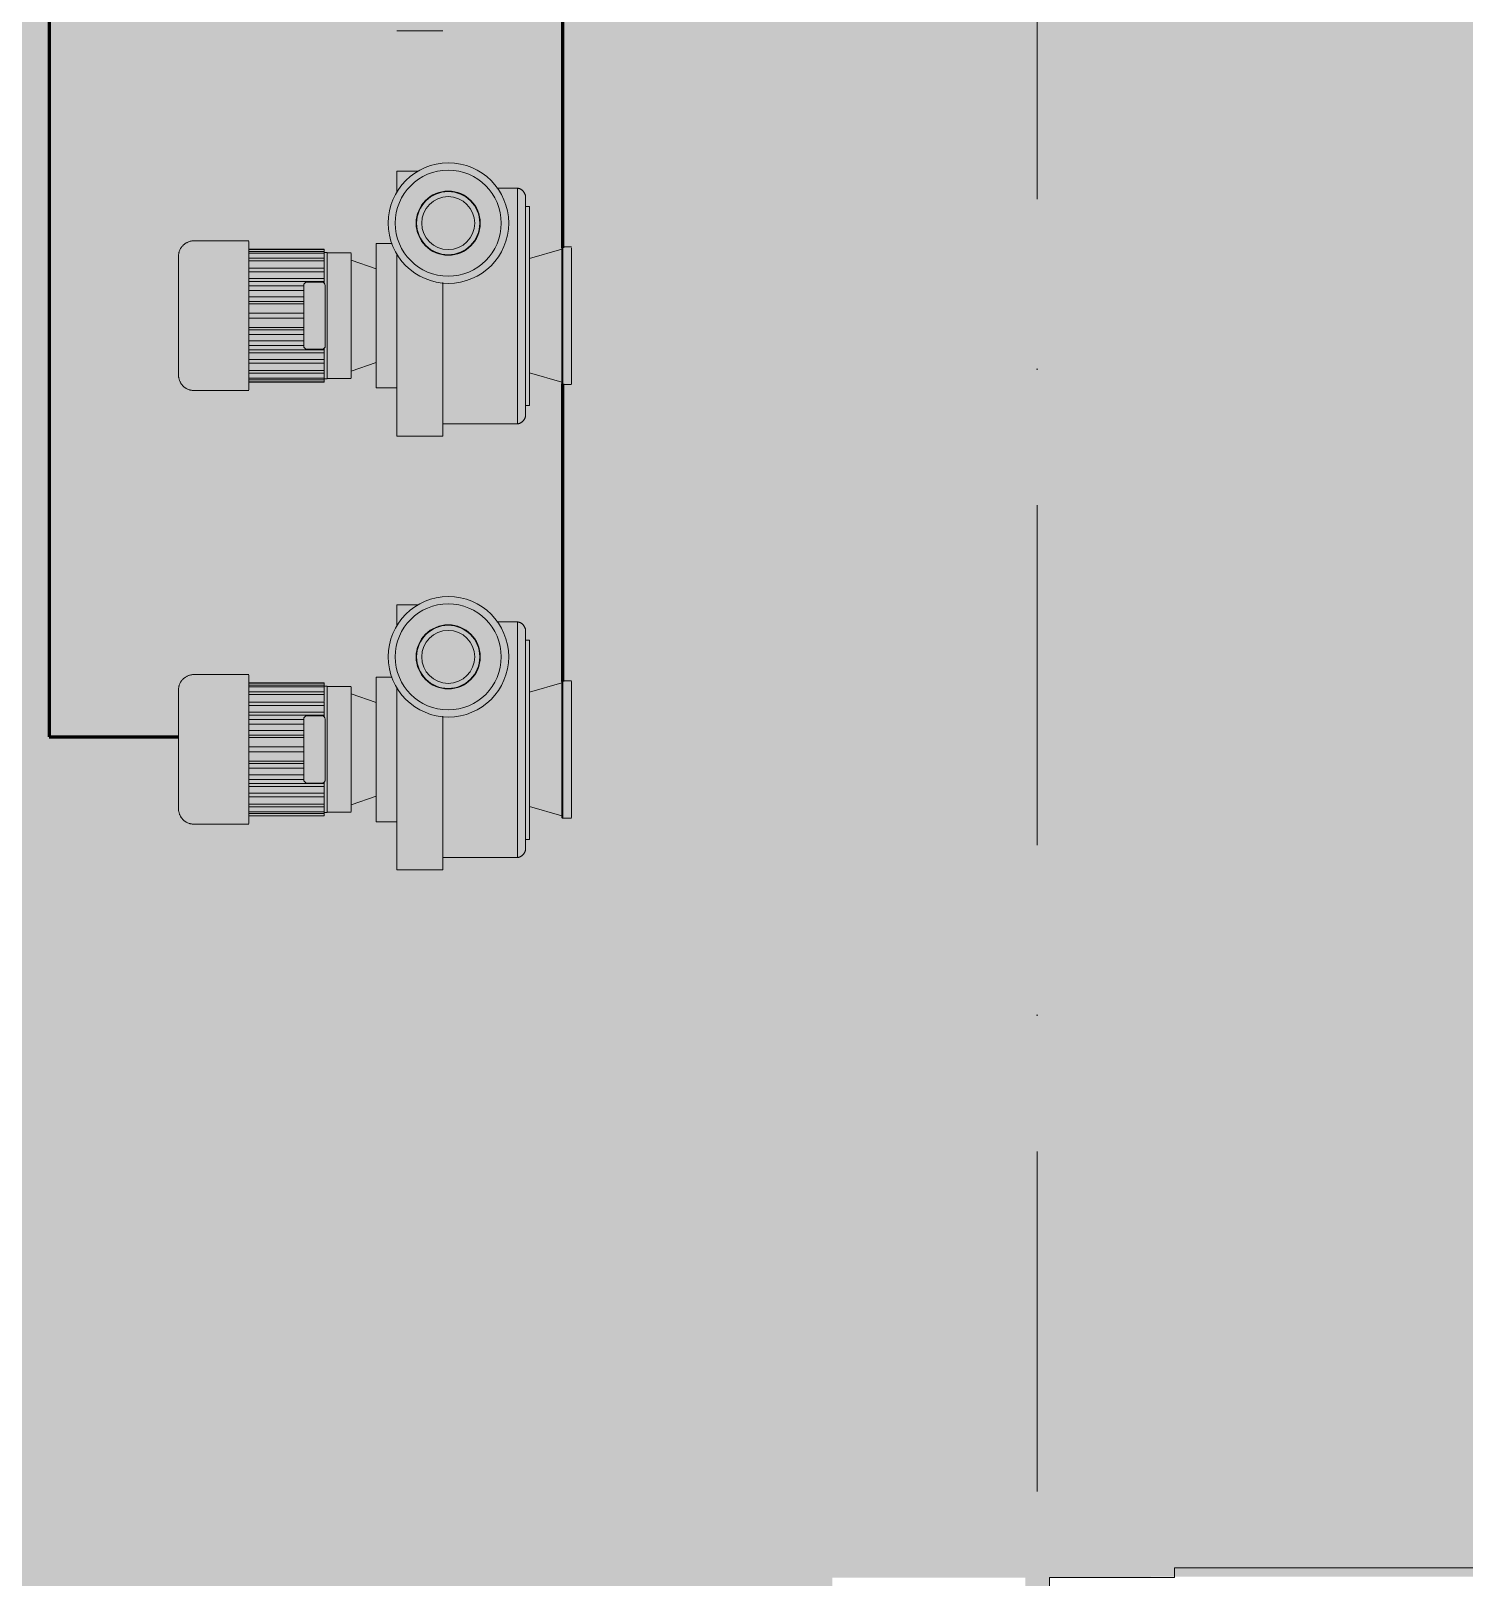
# Model space of a CAD drawing. Header units: millimetres. Extents: x -34838 to 729576, y -214038 to 121482.
# Drawn here: x 546354 to 549327, y -91537 to -88328 of the extents above; entities that cross this region are included whole.
import ezdxf
from ezdxf.enums import TextEntityAlignment as Align

# ---------------------------------------------------------------- set-up
doc = ezdxf.new("R2010")
doc.units = ezdxf.units.MM
doc.header["$MEASUREMENT"] = 0
doc.linetypes.add('Штрихпунктирная', pattern=[1340.555525, 705.555534, -352.777767, 0, -282.222223])
doc.layers.add('0_Ном._пера__202', color=7, linetype='Continuous', lineweight=13, true_color=0xe89b00)
for name, color, linetype in [('А _ ОСІ КООРДИНАЦІЙНІ.3D', 7, 'Continuous'), ('АБ _ 0 _ СТІНИ _ ЗОВНІШНІ .3D', 7, 'Continuous'), ('АП _ ТЕП _ ЗОНИ ПРИМІЩЕНЬ .3D', 7, 'Continuous')]:
    doc.layers.add(name, color=color, linetype=linetype)
for name, color, linetype, lineweight in [('А _ ОСІ КООРДИНАЦІЙНІ.3D_Ном._пера__105', 7, 'Continuous', 13), ('А _ ОСІ КООРДИНАЦІЙНІ.3D_Ном._пера__25', 7, 'Continuous', 0), ('АБ _ 0 _ СТІНИ _ ЗОВНІШНІ .3D_Ном._пера__27', 7, 'Continuous', 35), ('АБ _ 0 _ СТІНИ _ ЗОВНІШНІ .3D_Ном._пера__87', 7, 'Continuous', 13), ('АП _ 0 _ ОБЛАДНАННЯ (НИЖНЄ).3D_Ном._пера__12', 7, 'Continuous', 60), ('АП _ 0 _ ОБЛАДНАННЯ (НИЖНЄ).3D_Ном._пера__142', 7, 'Continuous', 13)]:
    doc.layers.add(name, color=color, linetype=linetype, lineweight=lineweight)
doc.styles.add('СГЕНЕРИР_СТИЛЬ_1', font='Arial.ttf')

# ---------------------------------------------------------------- blocks, each defined once
blk = doc.blocks.new('Стена_71_1', base_point=(548806.8, -91597.7))
at = {"layer": 'АБ _ 0 _ СТІНИ _ ЗОВНІШНІ .3D_Ном._пера__87', "color": 7, "linetype": 'Continuous', "lineweight": 13, "flags": 128}
blk.add_lwpolyline([(572843.8, -91517.7), (548726.8, -91517.7)], dxfattribs=at)
blk = doc.blocks.new('Стена_79_1', base_point=(548806.8, -93977.7))
at = {"layer": 'АБ _ 0 _ СТІНИ _ ЗОВНІШНІ .3D', "linetype": 'Continuous', "lineweight": 0, "true_color": 0x000000}
h = blk.add_hatch(dxfattribs=at)
h.set_pattern_fill('М___ЦЕГЛА_ОБЛИЧКУВАЛЬНА__3B', color=18, style=0, pattern_type=2)
h.set_pattern_definition([(45, (518441.8, -97737.7), (-707.107, 707.107), []), (45, (518300.3, -97596.3), (-707.107, 707.107), [])])
h.paths.add_polyline_path([(548866.8, -91937.7), (548746.8, -91937.7), (548746.8, -93917.7), (548866.8, -93917.7)])
at = {"layer": 'АБ _ 0 _ СТІНИ _ ЗОВНІШНІ .3D_Ном._пера__27', "color": 7, "linetype": 'Continuous', "lineweight": 35}
for p, q in [((548746.8, -91937.7), (548746.8, -93897.7)), ((548866.8, -93917.7), (548866.8, -91937.7)), ((548746.8, -93917.7), (548746.8, -93897.7)), ((548866.8, -94037.7), (548866.8, -93917.7))]:
    blk.add_line(p, q, dxfattribs=at)
at = {"layer": 'АБ _ 0 _ СТІНИ _ ЗОВНІШНІ .3D_Ном._пера__87', "color": 7, "linetype": 'Continuous', "lineweight": 13, "flags": 128}
for points in [[(548726.8, -91517.7), (548726.8, -91537.7)], [(548886.8, -94037.7), (548886.8, -91677.7)], [(548726.8, -91937.7), (548726.8, -93897.7)]]:
    blk.add_lwpolyline(points, dxfattribs=at)
blk = doc.blocks.new('Стандартный Маркер Сетки')
at = {"layer": 'А _ ОСІ КООРДИНАЦІЙНІ.3D_Ном._пера__105', "color": 7, "linetype": 'Штрихпунктирная', "lineweight": 13}
blk.add_line((500, 0), (18399.2, 0), dxfattribs=at)
at = {"layer": 'А _ ОСІ КООРДИНАЦІЙНІ.3D_Ном._пера__25', "color": 7, "lineweight": 0, "style": 'СГЕНЕРИР_СТИЛЬ_1'}
blk.add_attdef('AC_MarkerText_1', text='', height=700, rotation=90, dxfattribs=at).set_placement((19899.2, 40), align=Align.MIDDLE_CENTER)

msp = doc.modelspace()

# ---------------------------------------------------------------- hatches: boundary and pattern name
at = {"layer": '0_Ном._пера__202', "linetype": 'Continuous', "lineweight": 0, "true_color": 0x3a2600}
h = msp.add_hatch(color=38, dxfattribs=at)
h.paths.add_polyline_path([(537345.8, -89145.7), (537345.8, -85887.7), (549367.8, -85887.7), (549367.8, -91535.7), (548746.8, -91535.7), (548466.8, -91537.7), (548466.8, -91937.7), (548746.8, -91937.7), (548746.8, -93917.7), (524541.8, -93917.7), (524541.8, -91939.1), (524641.8, -91937.7), (524641.8, -91537.7), (524541.8, -91535.7), (524541.8, -89145.7)])
h.paths.add_polyline_path([(548441.8, -93667.7), (548441.8, -93567.7), (540441.8, -93567.7), (540441.8, -89237.7), (546311.8, -89237.7), (546311.8, -86887.7), (546215.8, -86887.7), (546211.8, -86887.7), (546211.8, -89137.7), (540441.8, -89137.7), (540441.8, -88437.7), (539841.8, -88437.7), (539841.8, -88542.3), (538499.8, -88542.3), (538499.8, -86772.3), (538399.8, -86772.3), (538399.8, -88642.3), (539841.8, -88642.3), (539841.8, -88900), (539841.8, -89237.7), (540341.8, -89237.7), (540341.8, -93567.7), (528441.8, -93567.7), (528441.8, -93667.7)], flags=0)
h.paths.add_polyline_path([(530641.8, -91937.7), (530241.8, -91937.7), (530241.8, -91537.7), (530641.8, -91537.7)], flags=0)
h.paths.add_polyline_path([(536241.8, -91537.7), (536641.8, -91537.7), (536641.8, -91937.7), (536241.8, -91937.7)], flags=0)
h.paths.add_polyline_path([(542641.8, -91937.7), (542241.8, -91937.7), (542241.8, -91537.7), (542641.8, -91537.7)], flags=0)
h.paths.add_polyline_path([(548016.8, -91937.7), (548016.8, -91537.7), (548416.8, -91537.7), (548416.8, -91937.7)], flags=0)

# ---------------------------------------------------------------- linework, layer by layer
at = {"layer": 'АП _ 0 _ ОБЛАДНАННЯ (НИЖНЄ).3D_Ном._пера__12', "color": 7, "linetype": 'Continuous', "lineweight": 60}
for p, q in [((546391.9, -86834.2), (546391.9, -89793)), ((547457.1, -88778), (547457.1, -88219.2)), ((547457.1, -89678), (547457.1, -89060.2)), ((546391.9, -89793), (546660.1, -89793))]:
    msp.add_line(p, q, dxfattribs=at)
at = {"layer": 'АП _ 0 _ ОБЛАДНАННЯ (НИЖНЄ).3D_Ном._пера__142', "color": 7, "linetype": 'Continuous', "lineweight": 13}
for p, q in [((547113.1, -88328.2), (547208.6, -88328.2)), ((547157, -88619.2), (547113.1, -88619.2)), ((547113.1, -88661.8), (547113.1, -88619.2)), ((547363.3, -88654.5), (547320.6, -88654.5)), ((547363.3, -89143.7), (547363.3, -88654.5)), ((547388.2, -88692.3), (547380.2, -88692.3)), ((547388.2, -88692.3), (547388.2, -89105.8)), ((546805.9, -88763.8), (546692, -88763.8)), ((546805.9, -88765.4), (546805.9, -88919.1)), ((547103.4, -88769.1), (547070.1, -88769.1)), ((547070.1, -89069.1), (547070.1, -88769.1)), ((547475.1, -88776.5), (547457.1, -88776.5)), ((547457.1, -88919.1), (547457.1, -88778)), ((547475.1, -88778), (547475.1, -88919.1)), ((546962.1, -88780.8), (546805.9, -88780.8)), ((546962.1, -88781.5), (546805.9, -88781.5)), ((546962.1, -88786.1), (546805.9, -88786.1)), ((546962.1, -88789.2), (546805.9, -88789.2)), ((546962.1, -88799.7), (546805.9, -88799.7)), ((546962.1, -88805.1), (546805.9, -88805.1)), ((546962.1, -88780.8), (546962.1, -88781.2)), ((546962.1, -88781.2), (546962.1, -88781.5)), ((546962.1, -88781.5), (546962.1, -88786.1)), ((546962.1, -88786.1), (546962.1, -88787.7)), ((546962.1, -88787.7), (546962.1, -88789.2)), ((546968.5, -88787.8), (546962.1, -88787.8)), ((546962.1, -88789.2), (546962.1, -88796.8)), ((546962.1, -88799.7), (546962.1, -88795.8)), ((546962.1, -88799.7), (546962.1, -88802.4)), ((546962.1, -88802.4), (546962.1, -88805.1)), ((546962.1, -88805.1), (546962.1, -88811.9)), ((546962.1, -88819.9), (546962.1, -88810.9)), ((547018.2, -88788.6), (546968.5, -88788.6)), ((546968.5, -88919.1), (546968.5, -88789.2)), ((547018.2, -88919.1), (547018.2, -88790)), ((547070.1, -88821.9), (547018.2, -88803.9)), ((547113.1, -89169.2), (547113.1, -88790.6)), ((547455.1, -88781.3), (547388.2, -88800.6)), ((547455.1, -88919.1), (547455.1, -88782.7)), ((546962.1, -88820.8), (546805.9, -88820.8)), ((546962.1, -88828.1), (546805.9, -88828.1)), ((546962.1, -88841.8), (546805.9, -88841.8)), ((546962.1, -88820.8), (546962.1, -88824.5)), ((546962.1, -88824.5), (546962.1, -88828.1)), ((546962.1, -88828.1), (546962.1, -88833.7)), ((546962.1, -88848.1), (546962.1, -88832.8)), ((546962.1, -88848.1), (546805.9, -88848.1)), ((546920, -88856.9), (546805.9, -88856.9)), ((546919.8, -88866.5), (546805.9, -88866.5)), ((546919.8, -88856.4), (546919.8, -88981.7)), ((546957.3, -88849.2), (546927, -88849.2)), ((546962.1, -88848.1), (546962.1, -88851.2)), ((546964.5, -88981.7), (546964.5, -88856.4)), ((547208.6, -88850.4), (547208.6, -89169.2)), ((546919.8, -88879.9), (546805.9, -88879.9)), ((546919.8, -88889.6), (546805.9, -88889.6)), ((546919.8, -88894.5), (546805.9, -88894.5)), ((546919.8, -88914.1), (546805.9, -88914.1)), ((546805.9, -88919.1), (546805.9, -89072.8)), ((546805.9, -88924.1), (546919.8, -88924.1)), ((546968.5, -89049), (546968.5, -88919.1)), ((547018.2, -89048.2), (547018.2, -88919.1)), ((547455.1, -89055.5), (547455.1, -88919.1)), ((547457.1, -89060.2), (547457.1, -88919.1)), ((547475.1, -88919.1), (547475.1, -89060.2)), ((546919.8, -88943.6), (546805.9, -88943.6)), ((546919.8, -88948.6), (546805.9, -88948.6)), ((546919.8, -88958.3), (546805.9, -88958.3)), ((546919.8, -88971.6), (546805.9, -88971.6)), ((546919.8, -88981.3), (546805.9, -88981.3)), ((546962.1, -88990), (546805.9, -88990)), ((546962.1, -88996.4), (546805.9, -88996.4)), ((546926.8, -88988.9), (546957.3, -88988.9)), ((546962.1, -88986.1), (546962.1, -88990)), ((546962.1, -89005.4), (546962.1, -88990)), ((546962.1, -89004.5), (546962.1, -89010)), ((546962.1, -89010), (546805.9, -89010)), ((546962.1, -89017.3), (546805.9, -89017.3)), ((546962.1, -89033.1), (546805.9, -89033.1)), ((546962.1, -89010), (546962.1, -89013.7)), ((546962.1, -89013.7), (546962.1, -89017.3)), ((546962.1, -89027.3), (546962.1, -89018.3)), ((546962.1, -89026.2), (546962.1, -89033.1)), ((546962.1, -89033.1), (546962.1, -89035.8)), ((546962.1, -89035.8), (546962.1, -89038.5)), ((547018.2, -89034.3), (547070.1, -89016.2)), ((546962.1, -89038.5), (546805.9, -89038.5)), ((546962.1, -89049), (546805.9, -89049)), ((546962.1, -89052.1), (546805.9, -89052.1)), ((546962.1, -89056.7), (546805.9, -89056.7)), ((546962.1, -89057.3), (546805.9, -89057.3)), ((546962.1, -89042.4), (546962.1, -89038.5)), ((546962.1, -89041.4), (546962.1, -89049)), ((546962.1, -89049), (546962.1, -89050.5)), ((546962.1, -89050.3), (546968.5, -89050.3)), ((546962.1, -89050.5), (546962.1, -89052.1)), ((546962.1, -89052.1), (546962.1, -89056.7)), ((546962.1, -89056.7), (546962.1, -89057)), ((546962.1, -89057), (546962.1, -89057.3)), ((546968.5, -89049.5), (547018.2, -89049.5)), ((547388.2, -89037.5), (547455.1, -89056.9)), ((547457.1, -89061.6), (547475.1, -89061.6)), ((546692, -89074.3), (546805.9, -89074.3)), ((547070.1, -89069.1), (547113.1, -89069.1)), ((547380.2, -89105.8), (547388.2, -89105.8)), ((547208.6, -89143.7), (547363.3, -89143.7)), ((547113.1, -89169.2), (547208.6, -89169.2)), ((547157, -89519.2), (547113.1, -89519.2)), ((547113.1, -89561.8), (547113.1, -89519.2)), ((547363.3, -89554.5), (547320.6, -89554.5)), ((547363.3, -90043.7), (547363.3, -89554.5)), ((547388.2, -89592.3), (547380.2, -89592.3)), ((547388.2, -89592.3), (547388.2, -90005.8)), ((546805.9, -89663.8), (546692, -89663.8)), ((546805.9, -89665.4), (546805.9, -89819.1)), ((547103.4, -89669.1), (547070.1, -89669.1)), ((547070.1, -89969.1), (547070.1, -89669.1)), ((547475.1, -89676.5), (547457.1, -89676.5)), ((547457.1, -89819.1), (547457.1, -89678)), ((547475.1, -89678), (547475.1, -89819.1)), ((546962.1, -89680.8), (546805.9, -89680.8)), ((546962.1, -89681.5), (546805.9, -89681.5)), ((546962.1, -89686.1), (546805.9, -89686.1)), ((546962.1, -89689.2), (546805.9, -89689.2)), ((546962.1, -89699.7), (546805.9, -89699.7)), ((546962.1, -89705.1), (546805.9, -89705.1)), ((546962.1, -89680.8), (546962.1, -89681.2)), ((546962.1, -89681.2), (546962.1, -89681.5)), ((546962.1, -89681.5), (546962.1, -89686.1)), ((546962.1, -89686.1), (546962.1, -89687.7)), ((546962.1, -89687.7), (546962.1, -89689.2)), ((546968.5, -89687.8), (546962.1, -89687.8)), ((546962.1, -89689.2), (546962.1, -89696.8)), ((546962.1, -89699.7), (546962.1, -89695.8)), ((546962.1, -89699.7), (546962.1, -89702.4)), ((546962.1, -89702.4), (546962.1, -89705.1)), ((546962.1, -89705.1), (546962.1, -89711.9)), ((547018.2, -89688.6), (546968.5, -89688.6)), ((546968.5, -89819.1), (546968.5, -89689.2)), ((547018.2, -89819.1), (547018.2, -89690)), ((547070.1, -89721.9), (547018.2, -89703.9)), ((547113.1, -90069.2), (547113.1, -89690.6)), ((547455.1, -89681.3), (547388.2, -89700.6)), ((547455.1, -89819.1), (547455.1, -89682.7)), ((546962.1, -89720.8), (546805.9, -89720.8)), ((546962.1, -89728.1), (546805.9, -89728.1)), ((546962.1, -89741.8), (546805.9, -89741.8)), ((546962.1, -89719.9), (546962.1, -89710.9)), ((546962.1, -89720.8), (546962.1, -89724.5)), ((546962.1, -89724.5), (546962.1, -89728.1)), ((546962.1, -89728.1), (546962.1, -89733.7)), ((546962.1, -89748.1), (546962.1, -89732.8)), ((546962.1, -89748.1), (546805.9, -89748.1)), ((546920, -89756.9), (546805.9, -89756.9)), ((546919.8, -89766.5), (546805.9, -89766.5)), ((546919.8, -89756.4), (546919.8, -89881.7)), ((546957.3, -89749.2), (546927, -89749.2)), ((546962.1, -89748.1), (546962.1, -89751.2)), ((546964.5, -89881.7), (546964.5, -89756.4)), ((547208.6, -89750.4), (547208.6, -90069.2)), ((546919.8, -89779.9), (546805.9, -89779.9)), ((546919.8, -89789.6), (546805.9, -89789.6)), ((546919.8, -89794.5), (546805.9, -89794.5)), ((546919.8, -89814.1), (546805.9, -89814.1)), ((546805.9, -89819.1), (546805.9, -89972.8)), ((546805.9, -89824.1), (546919.8, -89824.1)), ((546968.5, -89949), (546968.5, -89819.1)), ((547018.2, -89948.2), (547018.2, -89819.1)), ((547455.1, -89955.5), (547455.1, -89819.1)), ((547457.1, -89960.2), (547457.1, -89819.1)), ((547475.1, -89819.1), (547475.1, -89960.2)), ((546919.8, -89843.6), (546805.9, -89843.6)), ((546919.8, -89848.6), (546805.9, -89848.6)), ((546919.8, -89858.3), (546805.9, -89858.3)), ((546919.8, -89871.6), (546805.9, -89871.6)), ((546919.8, -89881.3), (546805.9, -89881.3)), ((546962.1, -89890), (546805.9, -89890)), ((546962.1, -89896.4), (546805.9, -89896.4)), ((546926.8, -89888.9), (546957.3, -89888.9)), ((546962.1, -89886.1), (546962.1, -89890)), ((546962.1, -89905.4), (546962.1, -89890)), ((546962.1, -89910), (546805.9, -89910)), ((546962.1, -89917.3), (546805.9, -89917.3)), ((546962.1, -89933.1), (546805.9, -89933.1)), ((546962.1, -89904.5), (546962.1, -89910)), ((546962.1, -89910), (546962.1, -89913.7)), ((546962.1, -89913.7), (546962.1, -89917.3)), ((546962.1, -89927.3), (546962.1, -89918.3)), ((546962.1, -89926.2), (546962.1, -89933.1)), ((546962.1, -89933.1), (546962.1, -89935.8)), ((547018.2, -89934.3), (547070.1, -89916.2)), ((546962.1, -89938.5), (546805.9, -89938.5)), ((546962.1, -89949), (546805.9, -89949)), ((546962.1, -89952.1), (546805.9, -89952.1)), ((546962.1, -89956.7), (546805.9, -89956.7)), ((546962.1, -89957.3), (546805.9, -89957.3)), ((546962.1, -89935.8), (546962.1, -89938.5)), ((546962.1, -89942.4), (546962.1, -89938.5)), ((546962.1, -89941.4), (546962.1, -89949)), ((546962.1, -89949), (546962.1, -89950.5)), ((546962.1, -89950.3), (546968.5, -89950.3)), ((546962.1, -89950.5), (546962.1, -89952.1)), ((546962.1, -89952.1), (546962.1, -89956.7)), ((546962.1, -89956.7), (546962.1, -89957)), ((546962.1, -89957), (546962.1, -89957.3)), ((546968.5, -89949.5), (547018.2, -89949.5)), ((547388.2, -89937.5), (547455.1, -89956.9)), ((547457.1, -89961.6), (547475.1, -89961.6)), ((546692, -89974.3), (546805.9, -89974.3)), ((547070.1, -89969.1), (547113.1, -89969.1)), ((547380.2, -90005.8), (547388.2, -90005.8)), ((547208.6, -90043.7), (547363.3, -90043.7)), ((547113.1, -90069.2), (547208.6, -90069.2))]:
    msp.add_line(p, q, dxfattribs=at)
at = {"layer": 'АП _ 0 _ ОБЛАДНАННЯ (НИЖНЄ).3D_Ном._пера__142', "color": 7, "linetype": 'Continuous', "lineweight": 13, "flags": 128}
for points in [[(547363.3, -88654.5), (547364.1, -88654.6), (547364.9, -88654.8), (547365.7, -88655), (547366.5, -88655.2), (547367.2, -88655.5), (547368, -88655.8), (547368.7, -88656.1), (547369.4, -88656.5), (547370.1, -88656.8), (547370.8, -88657.2), (547371.5, -88657.7), (547372.1, -88658.1), (547372.8, -88658.6), (547373.4, -88659.1), (547374, -88659.7), (547374.5, -88660.2), (547375.1, -88660.8), (547375.6, -88661.4), (547376.1, -88662.1), (547376.6, -88662.7), (547377, -88663.4), (547377.4, -88664), (547377.8, -88664.7), (547378.2, -88665.5), (547378.5, -88666.2), (547378.9, -88666.9), (547379.1, -88667.7), (547379.4, -88668.4), (547379.6, -88669.2), (547379.8, -88670), (547379.9, -88670.8), (547380.1, -88671.6), (547380.1, -88672.3), (547380.2, -88673.1), (547380.2, -88673.9), (547380.2, -88674.2)], [(547380.2, -88674.2), (547380.2, -88674.4), (547380.2, -88675), (547380.2, -88675.9), (547380.2, -88677.1), (547380.2, -88678.7), (547380.2, -88680.6)], [(547380.2, -89123.9), (547380.2, -89123.8), (547380.2, -89123.2), (547380.2, -89122.3), (547380.2, -89121.1), (547380.2, -89119.5), (547380.2, -89117.5), (547380.2, -89115.2), (547380.2, -89112.5), (547380.2, -89109.5), (547380.2, -89106.2), (547380.2, -89102.5), (547380.2, -89098.5), (547380.2, -89094.2), (547380.2, -89089.6), (547380.2, -89084.7), (547380.2, -89079.4), (547380.2, -89073.9), (547380.2, -89068.1), (547380.2, -89062.1), (547380.2, -89055.7), (547380.2, -89049.2), (547380.2, -89042.3), (547380.2, -89035.3), (547380.2, -89028), (547380.2, -89020.6), (547380.2, -89012.9), (547380.2, -89005.1), (547380.2, -88997), (547380.2, -88988.9), (547380.2, -88980.6), (547380.2, -88972.1), (547380.2, -88963.6), (547380.2, -88954.9), (547380.2, -88946.1), (547380.2, -88937.3), (547380.2, -88928.4), (547380.2, -88919.5), (547380.2, -88910.5), (547380.2, -88901.5), (547380.2, -88892.5), (547380.2, -88883.5), (547380.2, -88874.6), (547380.2, -88865.7), (547380.2, -88856.8), (547380.2, -88848), (547380.2, -88839.3), (547380.2, -88830.7), (547380.2, -88822.2), (547380.2, -88813.8), (547380.2, -88805.5), (547380.2, -88797.4), (547380.2, -88789.5), (547380.2, -88781.7), (547380.2, -88774.1), (547380.2, -88766.8), (547380.2, -88759.6), (547380.2, -88752.7), (547380.2, -88745.9), (547380.2, -88739.5), (547380.2, -88733.3), (547380.2, -88727.3), (547380.2, -88721.7), (547380.2, -88716.3), (547380.2, -88711.2), (547380.2, -88706.4), (547380.2, -88701.9), (547380.2, -88697.8), (547380.2, -88693.9), (547380.2, -88690.4), (547380.2, -88687.2), (547380.2, -88684.4), (547380.2, -88681.9), (547380.2, -88679.7), (547380.2, -88677.9), (547380.2, -88676.5), (547380.2, -88675.4), (547380.2, -88674.7), (547380.2, -88674.3), (547380.2, -88674.2)], [(546660.1, -88795.8), (546660.1, -88794.6), (546660.2, -88793.3), (546660.3, -88792), (546660.5, -88790.7), (546660.7, -88789.5), (546661, -88788.2), (546661.3, -88787), (546661.7, -88785.8), (546662.1, -88784.6), (546662.6, -88783.4), (546663.1, -88782.2), (546663.7, -88781.1), (546664.3, -88779.9), (546665, -88778.8), (546665.7, -88777.8), (546666.4, -88776.7), (546667.2, -88775.7), (546668, -88774.7), (546668.9, -88773.8), (546669.8, -88772.9), (546670.7, -88772), (546671.7, -88771.2), (546672.7, -88770.4), (546673.7, -88769.6), (546674.8, -88768.9), (546675.9, -88768.2), (546677, -88767.6), (546678.1, -88767), (546679.3, -88766.5), (546680.5, -88766), (546681.7, -88765.6), (546682.9, -88765.2), (546684.1, -88764.8), (546685.4, -88764.5), (546686.6, -88764.3), (546687.9, -88764.1), (546689.2, -88764), (546690.5, -88763.9), (546691.7, -88763.8), (546692, -88763.8)], [(547455.1, -88778.5), (547455.1, -88778.5), (547455.1, -88778.4), (547455.1, -88778.3), (547455.1, -88778.2), (547455.1, -88778.1), (547455.1, -88778.1), (547455.1, -88778), (547455.2, -88777.9), (547455.2, -88777.8), (547455.2, -88777.8), (547455.3, -88777.7), (547455.3, -88777.6), (547455.3, -88777.5), (547455.4, -88777.5), (547455.4, -88777.4), (547455.5, -88777.3), (547455.5, -88777.3), (547455.6, -88777.2), (547455.6, -88777.2), (547455.7, -88777.1), (547455.7, -88777.1), (547455.8, -88777), (547455.9, -88776.9), (547455.9, -88776.9), (547456, -88776.9), (547456.1, -88776.8), (547456.1, -88776.8), (547456.2, -88776.7), (547456.3, -88776.7), (547456.3, -88776.7), (547456.4, -88776.6), (547456.5, -88776.6), (547456.6, -88776.6), (547456.6, -88776.6), (547456.7, -88776.6), (547456.8, -88776.6), (547456.9, -88776.5), (547457, -88776.5), (547457, -88776.5), (547457.1, -88776.5)], [(547455.1, -88781.7), (547455.1, -88780.6), (547455.1, -88779.7), (547455.1, -88779.1), (547455.1, -88778.7), (547455.1, -88778.5)], [(547455.1, -88778.5), (547455.1, -88778.7), (547455.1, -88779), (547455.1, -88779.6), (547455.1, -88780.3), (547455.1, -88781.3), (547455.1, -88782.6), (547455.1, -88784), (547455.1, -88785.7), (547455.1, -88787.6), (547455.1, -88789.6), (547455.1, -88791.9), (547455.1, -88794.4), (547455.1, -88797.1), (547455.1, -88800), (547455.1, -88803.1), (547455.1, -88806.4), (547455.1, -88809.8), (547455.1, -88813.4), (547455.1, -88817.2), (547455.1, -88821.2), (547455.1, -88825.3), (547455.1, -88829.5), (547455.1, -88833.9), (547455.1, -88838.5), (547455.1, -88843.2), (547455.1, -88847.9), (547455.1, -88852.8), (547455.1, -88857.9), (547455.1, -88863), (547455.1, -88868.2), (547455.1, -88873.4), (547455.1, -88878.8), (547455.1, -88884.2), (547455.1, -88889.7), (547455.1, -88895.2), (547455.1, -88900.8), (547455.1, -88906.3), (547455.1, -88912), (547455.1, -88917.6), (547455.1, -88919.1)], [(546660.1, -88795.8), (546660.1, -88795.9), (546660.1, -88796.2), (546660.1, -88796.7), (546660.1, -88797.4), (546660.1, -88798.3), (546660.1, -88799.4), (546660.1, -88800.6), (546660.1, -88802.1), (546660.1, -88803.7), (546660.1, -88805.6), (546660.1, -88807.6), (546660.1, -88809.8), (546660.1, -88812.1), (546660.1, -88814.7), (546660.1, -88817.4), (546660.1, -88820.2), (546660.1, -88823.3), (546660.1, -88826.4), (546660.1, -88829.8), (546660.1, -88833.2), (546660.1, -88836.8), (546660.1, -88840.6), (546660.1, -88844.4), (546660.1, -88848.4), (546660.1, -88852.5), (546660.1, -88856.7), (546660.1, -88861), (546660.1, -88865.4), (546660.1, -88869.9), (546660.1, -88874.4), (546660.1, -88879.1), (546660.1, -88883.8), (546660.1, -88888.5), (546660.1, -88893.3), (546660.1, -88898.1), (546660.1, -88903), (546660.1, -88907.9), (546660.1, -88912.8), (546660.1, -88917.8), (546660.1, -88919.1)], [(546660.1, -88919.1), (546660.1, -88914.2), (546660.1, -88909.2), (546660.1, -88904.3), (546660.1, -88899.5), (546660.1, -88894.6), (546660.1, -88889.8), (546660.1, -88885), (546660.1, -88880.3), (546660.1, -88875.7), (546660.1, -88871.1), (546660.1, -88866.6), (546660.1, -88862.2), (546660.1, -88857.9), (546660.1, -88853.6), (546660.1, -88849.5), (546660.1, -88845.5), (546660.1, -88841.6), (546660.1, -88837.8), (546660.1, -88834.2), (546660.1, -88830.7), (546660.1, -88827.3), (546660.1, -88824.1), (546660.1, -88821), (546660.1, -88818.1), (546660.1, -88815.4), (546660.1, -88812.8), (546660.1, -88810.4), (546660.1, -88808.2), (546660.1, -88806.1), (546660.1, -88804.2), (546660.1, -88802.5), (546660.1, -88801), (546660.1, -88799.7), (546660.1, -88798.6), (546660.1, -88797.6), (546660.1, -88796.9), (546660.1, -88796.4), (546660.1, -88796), (546660.1, -88795.9)], [(546660.1, -88919.1), (546660.1, -88924), (546660.1, -88928.9), (546660.1, -88933.8), (546660.1, -88938.7), (546660.1, -88943.6), (546660.1, -88948.4), (546660.1, -88953.1), (546660.1, -88957.9), (546660.1, -88962.5), (546660.1, -88967.1), (546660.1, -88971.6), (546660.1, -88976), (546660.1, -88980.3), (546660.1, -88984.6), (546660.1, -88988.7), (546660.1, -88992.7), (546660.1, -88996.6), (546660.1, -89000.4), (546660.1, -89004), (546660.1, -89007.5), (546660.1, -89010.9), (546660.1, -89014.1), (546660.1, -89017.1), (546660.1, -89020), (546660.1, -89022.8), (546660.1, -89025.4), (546660.1, -89027.8), (546660.1, -89030), (546660.1, -89032.1), (546660.1, -89034), (546660.1, -89035.6), (546660.1, -89037.2), (546660.1, -89038.5), (546660.1, -89039.6), (546660.1, -89040.5), (546660.1, -89041.3), (546660.1, -89041.8), (546660.1, -89042.2), (546660.1, -89042.3)], [(546660.1, -89042.3), (546660.1, -89042.2), (546660.1, -89041.9), (546660.1, -89041.4), (546660.1, -89040.8), (546660.1, -89039.9), (546660.1, -89038.8), (546660.1, -89037.5), (546660.1, -89036.1), (546660.1, -89034.4), (546660.1, -89032.6), (546660.1, -89030.6), (546660.1, -89028.4), (546660.1, -89026), (546660.1, -89023.5), (546660.1, -89020.8), (546660.1, -89017.9), (546660.1, -89014.9), (546660.1, -89011.7), (546660.1, -89008.4), (546660.1, -89004.9), (546660.1, -89001.3), (546660.1, -88997.6), (546660.1, -88993.7), (546660.1, -88989.8), (546660.1, -88985.7), (546660.1, -88981.5), (546660.1, -88977.2), (546660.1, -88972.8), (546660.1, -88968.3), (546660.1, -88963.7), (546660.1, -88959.1), (546660.1, -88954.4), (546660.1, -88949.7), (546660.1, -88944.9), (546660.1, -88940), (546660.1, -88935.2), (546660.1, -88930.3), (546660.1, -88925.3), (546660.1, -88920.4), (546660.1, -88919.1)], [(547455.1, -88919.1), (547455.1, -88924.7), (547455.1, -88930.3), (547455.1, -88935.9), (547455.1, -88941.5), (547455.1, -88947), (547455.1, -88952.5), (547455.1, -88957.9), (547455.1, -88963.3), (547455.1, -88968.6), (547455.1, -88973.8), (547455.1, -88979), (547455.1, -88984), (547455.1, -88988.9), (547455.1, -88993.7), (547455.1, -88998.4), (547455.1, -89003), (547455.1, -89007.5), (547455.1, -89011.8), (547455.1, -89015.9), (547455.1, -89019.9), (547455.1, -89023.7), (547455.1, -89027.4), (547455.1, -89030.9), (547455.1, -89034.2), (547455.1, -89037.4), (547455.1, -89040.3), (547455.1, -89043), (547455.1, -89045.6), (547455.1, -89047.9), (547455.1, -89050.1), (547455.1, -89052), (547455.1, -89053.7), (547455.1, -89055.2), (547455.1, -89056.5), (547455.1, -89057.6), (547455.1, -89058.4), (547455.1, -89059.1), (547455.1, -89059.5), (547455.1, -89059.6)], [(546692, -89074.3), (546690.8, -89074.3), (546689.5, -89074.2), (546688.2, -89074.1), (546687, -89073.9), (546685.7, -89073.7), (546684.4, -89073.4), (546683.2, -89073.1), (546682, -89072.7), (546680.8, -89072.3), (546679.6, -89071.8), (546678.4, -89071.3), (546677.3, -89070.7), (546676.1, -89070.1), (546675.1, -89069.4), (546674, -89068.7), (546672.9, -89068), (546671.9, -89067.2), (546671, -89066.4), (546670, -89065.5), (546669.1, -89064.6), (546668.2, -89063.7), (546667.4, -89062.7), (546666.6, -89061.7), (546665.8, -89060.7), (546665.1, -89059.6), (546664.5, -89058.5), (546663.8, -89057.4), (546663.3, -89056.2), (546662.7, -89055.1), (546662.2, -89053.9), (546661.8, -89052.7), (546661.4, -89051.5), (546661.1, -89050.2), (546660.8, -89049), (546660.5, -89047.7), (546660.3, -89046.5), (546660.2, -89045.2), (546660.1, -89043.9), (546660.1, -89042.6), (546660.1, -89042.3)], [(547455.1, -89059.6), (547455.1, -89059.5), (547455.1, -89059.2), (547455.1, -89058.6), (547455.1, -89057.8), (547455.1, -89056.8), (547455.1, -89055.6)], [(547457.1, -89061.6), (547457, -89061.6), (547456.9, -89061.6), (547456.8, -89061.6), (547456.7, -89061.6), (547456.7, -89061.6), (547456.6, -89061.6), (547456.5, -89061.6), (547456.4, -89061.5), (547456.4, -89061.5), (547456.3, -89061.5), (547456.2, -89061.4), (547456.1, -89061.4), (547456.1, -89061.4), (547456, -89061.3), (547455.9, -89061.3), (547455.9, -89061.2), (547455.8, -89061.2), (547455.7, -89061.1), (547455.7, -89061.1), (547455.6, -89061), (547455.6, -89061), (547455.5, -89060.9), (547455.5, -89060.8), (547455.4, -89060.8), (547455.4, -89060.7), (547455.3, -89060.7), (547455.3, -89060.6), (547455.3, -89060.5), (547455.2, -89060.4), (547455.2, -89060.4), (547455.2, -89060.3), (547455.1, -89060.2), (547455.1, -89060.1), (547455.1, -89060.1), (547455.1, -89060), (547455.1, -89059.9), (547455.1, -89059.8), (547455.1, -89059.7), (547455.1, -89059.7), (547455.1, -89059.6)], [(547380.2, -89123.9), (547380.2, -89124.7), (547380.2, -89125.5), (547380.1, -89126.3), (547380, -89127.1), (547379.8, -89127.9), (547379.7, -89128.7), (547379.5, -89129.5), (547379.2, -89130.2), (547379, -89131), (547378.7, -89131.7), (547378.3, -89132.5), (547378, -89133.2), (547377.6, -89133.9), (547377.2, -89134.6), (547376.7, -89135.2), (547376.3, -89135.9), (547375.8, -89136.5), (547375.3, -89137.1), (547374.7, -89137.7), (547374.2, -89138.3), (547373.6, -89138.8), (547373, -89139.4), (547372.4, -89139.9), (547371.7, -89140.3), (547371, -89140.8), (547370.4, -89141.2), (547369.7, -89141.6), (547368.9, -89141.9), (547368.2, -89142.3), (547367.5, -89142.6), (547366.7, -89142.9), (547366, -89143.1), (547365.2, -89143.3), (547364.4, -89143.5), (547363.6, -89143.7), (547363.3, -89143.7)], [(547380.2, -89118.4), (547380.2, -89120.2), (547380.2, -89121.7), (547380.2, -89122.8), (547380.2, -89123.5), (547380.2, -89123.9), (547380.2, -89123.9)], [(547363.3, -89554.5), (547364.1, -89554.6), (547364.9, -89554.8), (547365.7, -89555), (547366.5, -89555.2), (547367.2, -89555.5), (547368, -89555.8), (547368.7, -89556.1), (547369.4, -89556.5), (547370.1, -89556.8), (547370.8, -89557.2), (547371.5, -89557.7), (547372.1, -89558.1), (547372.8, -89558.6), (547373.4, -89559.1), (547374, -89559.7), (547374.5, -89560.2), (547375.1, -89560.8), (547375.6, -89561.4), (547376.1, -89562.1), (547376.6, -89562.7), (547377, -89563.4), (547377.4, -89564), (547377.8, -89564.7), (547378.2, -89565.5), (547378.5, -89566.2), (547378.9, -89566.9), (547379.1, -89567.7), (547379.4, -89568.4), (547379.6, -89569.2), (547379.8, -89570), (547379.9, -89570.8), (547380.1, -89571.6), (547380.1, -89572.3), (547380.2, -89573.1), (547380.2, -89573.9), (547380.2, -89574.2)], [(547380.2, -89574.2), (547380.2, -89574.4), (547380.2, -89575), (547380.2, -89575.9), (547380.2, -89577.1), (547380.2, -89578.7), (547380.2, -89580.7)], [(547380.2, -90023.9), (547380.2, -90023.8), (547380.2, -90023.2), (547380.2, -90022.3), (547380.2, -90021.1), (547380.2, -90019.5), (547380.2, -90017.5), (547380.2, -90015.2), (547380.2, -90012.5), (547380.2, -90009.5), (547380.2, -90006.2), (547380.2, -90002.5), (547380.2, -89998.5), (547380.2, -89994.2), (547380.2, -89989.6), (547380.2, -89984.7), (547380.2, -89979.4), (547380.2, -89973.9), (547380.2, -89968.1), (547380.2, -89962.1), (547380.2, -89955.7), (547380.2, -89949.2), (547380.2, -89942.3), (547380.2, -89935.3), (547380.2, -89928), (547380.2, -89920.6), (547380.2, -89912.9), (547380.2, -89905.1), (547380.2, -89897), (547380.2, -89888.9), (547380.2, -89880.6), (547380.2, -89872.1), (547380.2, -89863.6), (547380.2, -89854.9), (547380.2, -89846.1), (547380.2, -89837.3), (547380.2, -89828.4), (547380.2, -89819.5), (547380.2, -89810.5), (547380.2, -89801.5), (547380.2, -89792.5), (547380.2, -89783.5), (547380.2, -89774.6), (547380.2, -89765.7), (547380.2, -89756.8), (547380.2, -89748), (547380.2, -89739.3), (547380.2, -89730.7), (547380.2, -89722.2), (547380.2, -89713.8), (547380.2, -89705.5), (547380.2, -89697.4), (547380.2, -89689.5), (547380.2, -89681.7), (547380.2, -89674.1), (547380.2, -89666.8), (547380.2, -89659.6), (547380.2, -89652.7), (547380.2, -89645.9), (547380.2, -89639.5), (547380.2, -89633.3), (547380.2, -89627.3), (547380.2, -89621.7), (547380.2, -89616.3), (547380.2, -89611.2), (547380.2, -89606.4), (547380.2, -89601.9), (547380.2, -89597.8), (547380.2, -89593.9), (547380.2, -89590.4), (547380.2, -89587.2), (547380.2, -89584.4), (547380.2, -89581.9), (547380.2, -89579.7), (547380.2, -89577.9), (547380.2, -89576.5), (547380.2, -89575.4), (547380.2, -89574.7), (547380.2, -89574.3), (547380.2, -89574.2)], [(546660.1, -89695.8), (546660.1, -89694.6), (546660.2, -89693.3), (546660.3, -89692), (546660.5, -89690.7), (546660.7, -89689.5), (546661, -89688.2), (546661.3, -89687), (546661.7, -89685.8), (546662.1, -89684.6), (546662.6, -89683.4), (546663.1, -89682.2), (546663.7, -89681.1), (546664.3, -89679.9), (546665, -89678.8), (546665.7, -89677.8), (546666.4, -89676.7), (546667.2, -89675.7), (546668, -89674.7), (546668.9, -89673.8), (546669.8, -89672.9), (546670.7, -89672), (546671.7, -89671.2), (546672.7, -89670.4), (546673.7, -89669.6), (546674.8, -89668.9), (546675.9, -89668.2), (546677, -89667.6), (546678.1, -89667), (546679.3, -89666.5), (546680.5, -89666), (546681.7, -89665.6), (546682.9, -89665.2), (546684.1, -89664.8), (546685.4, -89664.5), (546686.6, -89664.3), (546687.9, -89664.1), (546689.2, -89664), (546690.5, -89663.9), (546691.7, -89663.8), (546692, -89663.8)], [(547455.1, -89678.5), (547455.1, -89678.5), (547455.1, -89678.4), (547455.1, -89678.3), (547455.1, -89678.2), (547455.1, -89678.1), (547455.1, -89678.1), (547455.1, -89678), (547455.2, -89677.9), (547455.2, -89677.8), (547455.2, -89677.8), (547455.3, -89677.7), (547455.3, -89677.6), (547455.3, -89677.5), (547455.4, -89677.5), (547455.4, -89677.4), (547455.5, -89677.3), (547455.5, -89677.3), (547455.6, -89677.2), (547455.6, -89677.2), (547455.7, -89677.1), (547455.7, -89677.1), (547455.8, -89677), (547455.9, -89676.9), (547455.9, -89676.9), (547456, -89676.9), (547456.1, -89676.8), (547456.1, -89676.8), (547456.2, -89676.7), (547456.3, -89676.7), (547456.3, -89676.7), (547456.4, -89676.6), (547456.5, -89676.6), (547456.6, -89676.6), (547456.6, -89676.6), (547456.7, -89676.6), (547456.8, -89676.6), (547456.9, -89676.5), (547457, -89676.5), (547457, -89676.5), (547457.1, -89676.5)], [(546660.1, -89695.8), (546660.1, -89695.9), (546660.1, -89696.2), (546660.1, -89696.7), (546660.1, -89697.4), (546660.1, -89698.3), (546660.1, -89699.4), (546660.1, -89700.6), (546660.1, -89702.1), (546660.1, -89703.7), (546660.1, -89705.6), (546660.1, -89707.6), (546660.1, -89709.8), (546660.1, -89712.1), (546660.1, -89714.7), (546660.1, -89717.4), (546660.1, -89720.2), (546660.1, -89723.3), (546660.1, -89726.4), (546660.1, -89729.8), (546660.1, -89733.2), (546660.1, -89736.8), (546660.1, -89740.6), (546660.1, -89744.4), (546660.1, -89748.4), (546660.1, -89752.5), (546660.1, -89756.7), (546660.1, -89761), (546660.1, -89765.4), (546660.1, -89769.9), (546660.1, -89774.4), (546660.1, -89779.1), (546660.1, -89783.8), (546660.1, -89788.5), (546660.1, -89793.3), (546660.1, -89798.1), (546660.1, -89803), (546660.1, -89807.9), (546660.1, -89812.8), (546660.1, -89817.8), (546660.1, -89819.1)], [(546660.1, -89819.1), (546660.1, -89814.2), (546660.1, -89809.2), (546660.1, -89804.3), (546660.1, -89799.5), (546660.1, -89794.6), (546660.1, -89789.8), (546660.1, -89785), (546660.1, -89780.3), (546660.1, -89775.7), (546660.1, -89771.1), (546660.1, -89766.6), (546660.1, -89762.2), (546660.1, -89757.9), (546660.1, -89753.6), (546660.1, -89749.5), (546660.1, -89745.5), (546660.1, -89741.6), (546660.1, -89737.8), (546660.1, -89734.2), (546660.1, -89730.7), (546660.1, -89727.3), (546660.1, -89724.1), (546660.1, -89721), (546660.1, -89718.1), (546660.1, -89715.4), (546660.1, -89712.8), (546660.1, -89710.4), (546660.1, -89708.2), (546660.1, -89706.1), (546660.1, -89704.2), (546660.1, -89702.5), (546660.1, -89701), (546660.1, -89699.7), (546660.1, -89698.6), (546660.1, -89697.6), (546660.1, -89696.9), (546660.1, -89696.4), (546660.1, -89696), (546660.1, -89695.9)], [(547455.1, -89681.7), (547455.1, -89680.6), (547455.1, -89679.7), (547455.1, -89679.1), (547455.1, -89678.7), (547455.1, -89678.5)], [(547455.1, -89678.5), (547455.1, -89678.7), (547455.1, -89679), (547455.1, -89679.6), (547455.1, -89680.3), (547455.1, -89681.3), (547455.1, -89682.6), (547455.1, -89684), (547455.1, -89685.7), (547455.1, -89687.6), (547455.1, -89689.6), (547455.1, -89691.9), (547455.1, -89694.4), (547455.1, -89697.1), (547455.1, -89700), (547455.1, -89703.1), (547455.1, -89706.4), (547455.1, -89709.8), (547455.1, -89713.4), (547455.1, -89717.2), (547455.1, -89721.2), (547455.1, -89725.3), (547455.1, -89729.5), (547455.1, -89733.9), (547455.1, -89738.5), (547455.1, -89743.2), (547455.1, -89747.9), (547455.1, -89752.8), (547455.1, -89757.9), (547455.1, -89763), (547455.1, -89768.2), (547455.1, -89773.4), (547455.1, -89778.8), (547455.1, -89784.2), (547455.1, -89789.7), (547455.1, -89795.2), (547455.1, -89800.8), (547455.1, -89806.3), (547455.1, -89812), (547455.1, -89817.6), (547455.1, -89819.1)], [(546660.1, -89819.1), (546660.1, -89824), (546660.1, -89828.9), (546660.1, -89833.8), (546660.1, -89838.7), (546660.1, -89843.6), (546660.1, -89848.4), (546660.1, -89853.1), (546660.1, -89857.9), (546660.1, -89862.5), (546660.1, -89867.1), (546660.1, -89871.6), (546660.1, -89876), (546660.1, -89880.3), (546660.1, -89884.6), (546660.1, -89888.7), (546660.1, -89892.7), (546660.1, -89896.6), (546660.1, -89900.4), (546660.1, -89904), (546660.1, -89907.5), (546660.1, -89910.9), (546660.1, -89914.1), (546660.1, -89917.1), (546660.1, -89920), (546660.1, -89922.8), (546660.1, -89925.4), (546660.1, -89927.8), (546660.1, -89930), (546660.1, -89932.1), (546660.1, -89934), (546660.1, -89935.6), (546660.1, -89937.2), (546660.1, -89938.5), (546660.1, -89939.6), (546660.1, -89940.5), (546660.1, -89941.3), (546660.1, -89941.8), (546660.1, -89942.2), (546660.1, -89942.3)], [(546660.1, -89942.3), (546660.1, -89942.2), (546660.1, -89941.9), (546660.1, -89941.4), (546660.1, -89940.8), (546660.1, -89939.9), (546660.1, -89938.8), (546660.1, -89937.5), (546660.1, -89936.1), (546660.1, -89934.4), (546660.1, -89932.6), (546660.1, -89930.6), (546660.1, -89928.4), (546660.1, -89926), (546660.1, -89923.5), (546660.1, -89920.8), (546660.1, -89917.9), (546660.1, -89914.9), (546660.1, -89911.7), (546660.1, -89908.4), (546660.1, -89904.9), (546660.1, -89901.3), (546660.1, -89897.6), (546660.1, -89893.7), (546660.1, -89889.8), (546660.1, -89885.7), (546660.1, -89881.5), (546660.1, -89877.2), (546660.1, -89872.8), (546660.1, -89868.3), (546660.1, -89863.7), (546660.1, -89859.1), (546660.1, -89854.4), (546660.1, -89849.7), (546660.1, -89844.9), (546660.1, -89840), (546660.1, -89835.2), (546660.1, -89830.3), (546660.1, -89825.3), (546660.1, -89820.4), (546660.1, -89819.1)], [(547455.1, -89819.1), (547455.1, -89824.7), (547455.1, -89830.3), (547455.1, -89835.9), (547455.1, -89841.5), (547455.1, -89847), (547455.1, -89852.5), (547455.1, -89857.9), (547455.1, -89863.3), (547455.1, -89868.6), (547455.1, -89873.8), (547455.1, -89879), (547455.1, -89884), (547455.1, -89888.9), (547455.1, -89893.7), (547455.1, -89898.4), (547455.1, -89903), (547455.1, -89907.5), (547455.1, -89911.8), (547455.1, -89915.9), (547455.1, -89919.9), (547455.1, -89923.7), (547455.1, -89927.4), (547455.1, -89930.9), (547455.1, -89934.2), (547455.1, -89937.4), (547455.1, -89940.3), (547455.1, -89943), (547455.1, -89945.6), (547455.1, -89947.9), (547455.1, -89950.1), (547455.1, -89952), (547455.1, -89953.7), (547455.1, -89955.2), (547455.1, -89956.5), (547455.1, -89957.6), (547455.1, -89958.4), (547455.1, -89959.1), (547455.1, -89959.5), (547455.1, -89959.6)], [(546692, -89974.3), (546690.8, -89974.3), (546689.5, -89974.2), (546688.2, -89974.1), (546687, -89973.9), (546685.7, -89973.7), (546684.4, -89973.4), (546683.2, -89973.1), (546682, -89972.7), (546680.8, -89972.3), (546679.6, -89971.8), (546678.4, -89971.3), (546677.3, -89970.7), (546676.1, -89970.1), (546675.1, -89969.4), (546674, -89968.7), (546672.9, -89968), (546671.9, -89967.2), (546671, -89966.4), (546670, -89965.5), (546669.1, -89964.6), (546668.2, -89963.7), (546667.4, -89962.7), (546666.6, -89961.7), (546665.8, -89960.7), (546665.1, -89959.6), (546664.5, -89958.5), (546663.8, -89957.4), (546663.3, -89956.2), (546662.7, -89955.1), (546662.2, -89953.9), (546661.8, -89952.7), (546661.4, -89951.5), (546661.1, -89950.2), (546660.8, -89949), (546660.5, -89947.7), (546660.3, -89946.5), (546660.2, -89945.2), (546660.1, -89943.9), (546660.1, -89942.6), (546660.1, -89942.3)], [(547455.1, -89959.6), (547455.1, -89959.5), (547455.1, -89959.2), (547455.1, -89958.6), (547455.1, -89957.8), (547455.1, -89956.8), (547455.1, -89955.6)], [(547457.1, -89961.6), (547457, -89961.6), (547456.9, -89961.6), (547456.8, -89961.6), (547456.7, -89961.6), (547456.7, -89961.6), (547456.6, -89961.6), (547456.5, -89961.6), (547456.4, -89961.5), (547456.4, -89961.5), (547456.3, -89961.5), (547456.2, -89961.4), (547456.1, -89961.4), (547456.1, -89961.4), (547456, -89961.3), (547455.9, -89961.3), (547455.9, -89961.2), (547455.8, -89961.2), (547455.7, -89961.1), (547455.7, -89961.1), (547455.6, -89961), (547455.6, -89961), (547455.5, -89960.9), (547455.5, -89960.8), (547455.4, -89960.8), (547455.4, -89960.7), (547455.3, -89960.7), (547455.3, -89960.6), (547455.3, -89960.5), (547455.2, -89960.4), (547455.2, -89960.4), (547455.2, -89960.3), (547455.1, -89960.2), (547455.1, -89960.1), (547455.1, -89960.1), (547455.1, -89960), (547455.1, -89959.9), (547455.1, -89959.8), (547455.1, -89959.7), (547455.1, -89959.7), (547455.1, -89959.6)], [(547380.2, -90023.9), (547380.2, -90024.7), (547380.2, -90025.5), (547380.1, -90026.3), (547380, -90027.1), (547379.8, -90027.9), (547379.7, -90028.7), (547379.5, -90029.5), (547379.2, -90030.2), (547379, -90031), (547378.7, -90031.7), (547378.3, -90032.5), (547378, -90033.2), (547377.6, -90033.9), (547377.2, -90034.6), (547376.7, -90035.2), (547376.3, -90035.9), (547375.8, -90036.5), (547375.3, -90037.1), (547374.7, -90037.7), (547374.2, -90038.3), (547373.6, -90038.8), (547373, -90039.4), (547372.4, -90039.9), (547371.7, -90040.3), (547371, -90040.8), (547370.4, -90041.2), (547369.7, -90041.6), (547368.9, -90041.9), (547368.2, -90042.3), (547367.5, -90042.6), (547366.7, -90042.9), (547366, -90043.1), (547365.2, -90043.3), (547364.4, -90043.5), (547363.6, -90043.7), (547363.3, -90043.7)], [(547380.2, -90018.4), (547380.2, -90020.2), (547380.2, -90021.7), (547380.2, -90022.8), (547380.2, -90023.5), (547380.2, -90023.9), (547380.2, -90023.9)]]:
    msp.add_lwpolyline(points, dxfattribs=at)
at = {"layer": 'АП _ 0 _ ОБЛАДНАННЯ (НИЖНЄ).3D_Ном._пера__142', "color": 7, "linetype": 'Continuous', "lineweight": 13}
for centre, radius, start, end in [((547220.1, -88727), 125, 0, 180), ((547219.6, -88727.1), 110, 90, 270), ((547219.6, -88727.1), 110, 270, 90), ((547219.6, -88727.1), 66.5, 90, 270), ((547219.6, -88727.1), 65.5, 90, 270), ((547219.6, -88727.1), 55, 90, 270), ((547219.6, -88727.1), 66.5, 270, 90), ((547219.6, -88727.1), 65.5, 270, 90), ((547219.6, -88727.1), 55, 270, 90), ((547220.1, -88727), 125, 180, 0), ((546927, -88856.4), 7.2, 90.0167, 180), ((546957.3, -88856.4), 7.2, 0, 90), ((546927, -88981.7), 7.2, 180, 268.5601), ((546957.3, -88981.7), 7.2, 269.9733, 0), ((547220.1, -89627), 125, 0, 180), ((547219.6, -89627.1), 110, 90, 270), ((547219.6, -89627.1), 110, 270, 90), ((547219.6, -89627.1), 66.5, 90, 270), ((547219.6, -89627.1), 65.5, 90, 270), ((547219.6, -89627.1), 55, 90, 270), ((547219.6, -89627.1), 66.5, 270, 90), ((547219.6, -89627.1), 65.5, 270, 90), ((547219.6, -89627.1), 55, 270, 90), ((547220.1, -89627), 125, 180, 0), ((546927, -89756.4), 7.2, 90.0167, 180), ((546957.3, -89756.4), 7.2, 0, 90), ((546927, -89881.7), 7.2, 180, 268.5601), ((546957.3, -89881.7), 7.2, 269.9733, 0)]:
    msp.add_arc(centre, radius, start, end, dxfattribs=at)
at = {"layer": 'АП _ ТЕП _ ЗОНИ ПРИМІЩЕНЬ .3D', "color": 254, "linetype": 'Continuous', "lineweight": 0, "true_color": 0xddc2d0, "flags": 128}
msp.add_lwpolyline([(524561.8, -93897.7), (548726.8, -93897.7), (548726.8, -91937.7), (548466.8, -91937.7), (548466.8, -91537.7), (548726.8, -91537.7), (548726.8, -91517.7), (549367.8, -91517.7), (549367.8, -85937.7), (572843.8, -85937.7), (572843.8, -85887.7), (524561.8, -85887.7), (524561.8, -85937.7), (524561.8, -91537.7), (524641.8, -91537.7), (524641.8, -91937.7), (524561.8, -91937.7)], close=True, dxfattribs=at)

# ---------------------------------------------------------------- block references
at = {"layer": 'А _ ОСІ КООРДИНАЦІЙНІ.3D', "color": 7, "linetype": 'Continuous', "lineweight": 60, "zscale": 1000, "rotation": 270}
msp.add_blockref('Стандартный Маркер Сетки', (548441.8, -84790.6), dxfattribs=at)
at = {"layer": 'АБ _ 0 _ СТІНИ _ ЗОВНІШНІ .3D', "color": 7, "lineweight": 20}
for name, p in [('Стена_71_1', (548806.8, -91597.7)), ('Стена_79_1', (548806.8, -93977.7))]:
    msp.add_blockref(name, p, dxfattribs=at)

doc.saveas('drawing.dxf')
